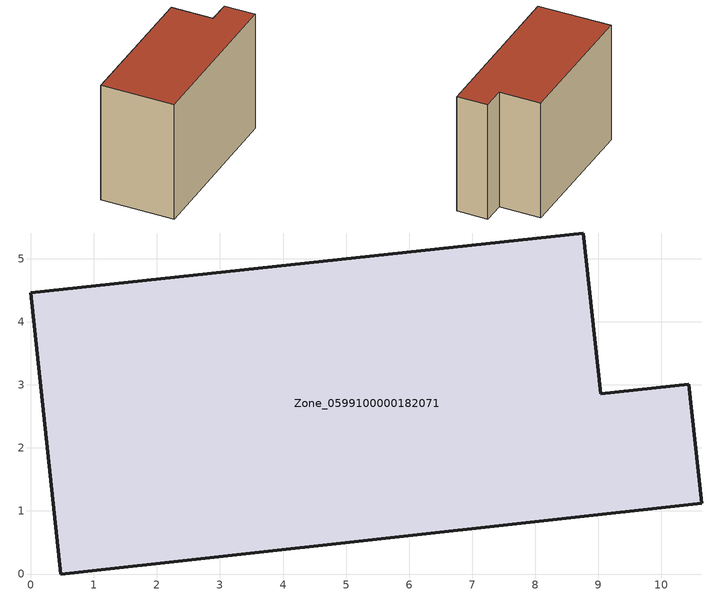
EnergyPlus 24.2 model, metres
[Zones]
Zone_0599100000182071
 floor ground (C_G): 0.47,0 0,4.46 8.77,5.41 9.04,2.86 10.44,3.01 10.64,1.12 z0
 wall outside (C_F): 0.47,0 10.64,1.12 10.44,3.01 9.04,2.86 8.77,5.41 0,4.46 0.47,0 z0:7.45
 roof outside (C_R): 0,4.46 0.47,0 10.64,1.12 10.44,3.01 9.04,2.86 8.77,5.41 z7.45
[BUILDING]
Pand.0599100000182071: North Axis=0; Terrain=City; Loads Convergence Tolerance Value=0.04; Temperature Convergence Tolerance Value=0.4; Solar Distribution=FullExterior; Maximum Number of Warmup Days=25; Minimum Number of Warmup Days=1
[Site:Location]
Rotterdam.The.Hague.AP_ZH_NLD Design_Conditions: Latitude=51.96; Longitude=4.45; Time Zone=1; Elevation=-4.5
[SITE:GROUNDTEMPERATURE:BUILDINGSURFACE]
18, 18, 18, 18, 18, 18, 18, 18, 18, 18, 18, 18
[MATERIAL] Thermal Absorptance=0.9; Solar Absorptance=0.7; Visible Absorptance=0.7
Name | Roughness | Thickness | Conductivity | Density | Specific Heat
G.TI.1946 | MediumSmooth | 0.15 | 1 | 540 | 1210
F.TI.1946 | Rough | 0.3 | 0.857143 | 1920 | 840
R.TI.1946 | MediumRough | 0.2 | 0.1 | 1500 | 1000
[CONSTRUCTION]
C_G: G.TI.1946
C_F: F.TI.1946
C_R: R.TI.1946
[ZONE]
Zone_0599100000182071: Type=1; Multiplier=1; Ceiling Height=Autocalculate; Volume=Autocalculate; Floor Area=autocalculate; Part of Total Floor Area=Yes
[ZONEINFILTRATION:DESIGNFLOWRATE]
Infil_Zone_0599100000182071: Zone or ZoneList or Space or SpaceList=Zone_0599100000182071; Schedule=AlwaysOn; Design Flow Rate Calculation Method=Flow/Area; Flow Rate per Floor Area=0.003; Constant Term Coefficient=1; Temperature Term Coefficient=0; Velocity Term Coefficient=0; Velocity Squared Term Coefficient=0
[HVACTEMPLATE:ZONE:IDEALLOADSAIRSYSTEM]
Zone_0599100000182071: Maximum Heating Supply Air Temperature=50; Minimum Cooling Supply Air Temperature=13; Maximum Heating Supply Air Humidity Ratio=0.0156; Minimum Cooling Supply Air Humidity Ratio=0.0077; Heating Limit=NoLimit; Cooling Limit=NoLimit; Dehumidification Control Type=ConstantSensibleHeatRatio; Cooling Sensible Heat Ratio=0.7; Dehumidification Setpoint=60; Humidification Control Type=None; Humidification Setpoint=30; Outdoor Air Method=None; Outdoor Air Flow Rate per Person=0.00944; Outdoor Air Flow Rate per Zone Floor Area=0; Outdoor Air Flow Rate per Zone=0; Demand Controlled Ventilation Type=None; Outdoor Air Economizer Type=NoEconomizer; Heat Recovery Type=None; Sensible Heat Recovery Effectiveness=0.7; Latent Heat Recovery Effectiveness=0.65
[ZONECONTROL:THERMOSTAT]
ThermostatControl_Zone_0599100000182071: Zone or ZoneList=Zone_0599100000182071; Control Type Schedule=DualSetpointControlType; Control 1=Thermostat_Zone_0599100000182071; Temperature Difference Between Cutout And Setpoint=0
[THERMOSTATSETPOINT:DUALSETPOINT]
Thermostat_Zone_0599100000182071: Heating Setpoint Temperature Schedule=HeatingSetpoint_Zone_0599100000182071; Cooling Setpoint Temperature Schedule=CoolingSetpoint_Zone_0599100000182071
[SCHEDULE:COMPACT]
HeatingSetpoint_Zone_0599100000182071: Through: 12/31, For: AllDays, Until: 24:00, 21
CoolingSetpoint_Zone_0599100000182071: Through: 12/31, For: AllDays, Until: 24:00, 24
DualSetpointControlType: Through: 12/31, For: AllDays, Until: 24:00, 4
AlwaysOn: Through: 12/31, For: AllDays, Until: 24:00, 1
